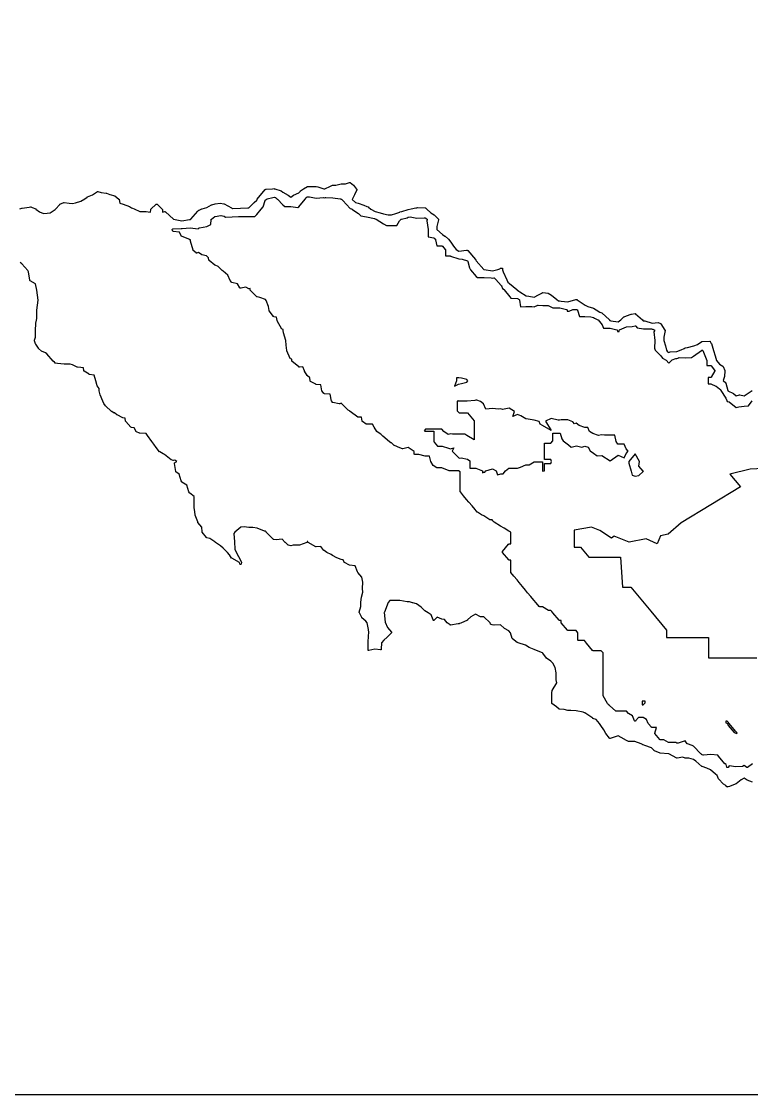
# Model space of a CAD drawing. Header units: millimetres. Extents: x 0 to 500, y 0 to 700.
# Drawn here: x 214 to 294.6, y 0 to 118.5 of the extents above; entities that cross this region are included whole.
import ezdxf

# ---------------------------------------------------------------- set-up
doc = ezdxf.new("R2010")
doc.units = ezdxf.units.MM
for name, color, linetype in [('CORTE', 1, 'Continuous'), ('GRABADO', 5, 'Continuous'), ('HOJA', 8, 'Continuous')]:
    doc.layers.add(name, color=color, linetype=linetype)

msp = doc.modelspace()

# ---------------------------------------------------------------- linework, layer by layer
at = {"layer": 'CORTE'}
for points in [[(213.85, 97.76), (214.07, 97.85), (214.08, 97.85), (214.85, 97.96), (215.01, 97.99), (215.02, 97.99), (215.03, 97.99), (215.03, 97.99), (215.04, 97.99), (215.19, 97.94), (215.2, 97.94), (215.59, 97.76), (215.59, 97.76), (215.6, 97.75), (215.99, 97.45), (216.46, 97.25), (216.86, 97.29), (217.19, 97.35), (217.75, 97.71), (217.78, 97.74), (218.24, 98.26), (218.24, 98.26), (218.25, 98.27), (218.25, 98.28), (218.26, 98.28), (218.69, 98.49), (218.7, 98.49), (218.71, 98.49), (218.71, 98.49), (218.72, 98.49), (218.73, 98.49), (218.74, 98.49), (219.28, 98.42), (219.65, 98.38), (219.99, 98.44), (220.55, 98.61), (221.01, 98.87), (221.28, 99.08), (221.28, 99.09), (221.29, 99.09), (221.47, 99.18), (221.48, 99.19), (221.85, 99.33), (222.39, 99.69), (222.4, 99.69), (222.4, 99.69), (222.41, 99.69), (222.42, 99.7), (222.43, 99.7), (222.44, 99.7), (222.45, 99.69), (222.79, 99.58), (223.37, 99.52), (223.37, 99.52), (223.38, 99.52), (223.38, 99.52), (223.78, 99.35), (224.31, 99.23), (224.31, 99.23), (224.31, 99.23), (224.32, 99.23), (224.33, 99.22), (224.33, 99.22), (224.76, 98.86), (224.77, 98.86), (224.77, 98.85), (224.78, 98.85), (224.78, 98.84), (224.78, 98.83), (224.78, 98.83), (224.79, 98.82), (224.88, 98.4), (225.23, 98.31), (225.23, 98.31), (225.93, 98.05), (225.94, 98.04), (226.17, 97.9), (226.25, 97.86), (226.26, 97.86), (226.45, 97.76), (227.08, 97.5), (227.77, 97.5), (227.78, 97.5), (228, 97.46), (228.01, 97.46), (228.24, 97.4), (228.27, 97.7), (228.27, 97.71), (228.27, 97.71), (228.27, 97.72), (228.28, 97.72), (228.28, 97.73), (228.29, 97.74), (228.29, 97.75), (228.87, 98.28), (228.87, 98.28), (228.88, 98.28), (228.88, 98.29), (228.9, 98.29), (228.9, 98.29), (228.91, 98.29), (228.92, 98.29), (228.93, 98.29), (228.93, 98.29), (228.95, 98.29), (228.96, 98.28), (228.96, 98.28), (228.97, 98.28), (229.54, 97.75), (229.54, 97.74), (229.55, 97.74), (229.55, 97.73), (229.56, 97.72), (229.56, 97.71), (229.56, 97.71), (229.56, 97.7), (229.59, 97.4), (229.82, 97.47), (229.83, 97.47), (229.84, 97.47), (229.84, 97.47), (229.85, 97.47), (229.86, 97.47), (229.87, 97.47), (229.87, 97.47), (229.88, 97.46), (229.89, 97.46), (230.79, 96.63), (230.8, 96.63), (230.8, 96.63), (230.8, 96.63), (230.8, 96.63), (231.7, 96.44), (232.56, 96.59), (232.56, 96.59), (232.62, 96.6), (232.62, 96.6), (232.63, 96.6), (232.65, 96.59), (232.7, 96.63), (233.49, 97.51), (233.49, 97.52), (233.6, 97.62), (233.61, 97.62), (233.61, 97.63), (233.62, 97.63), (233.63, 97.63), (233.93, 97.76), (233.94, 97.76), (234.45, 97.91), (234.99, 98.2), (235, 98.2), (235.01, 98.21), (235.38, 98.33), (235.38, 98.33), (235.39, 98.34), (235.92, 98.4), (235.93, 98.4), (235.94, 98.4), (236.34, 98.34), (236.35, 98.34), (236.36, 98.33), (236.36, 98.33), (237.19, 97.88), (237.19, 97.88), (237.27, 97.82), (237.3, 97.82), (238.18, 97.86), (238.99, 97.9), (239, 97.9), (239.08, 97.9), (239.67, 98.49), (239.67, 98.49), (239.98, 98.75), (240.01, 98.79), (240.02, 98.83), (240.02, 98.83), (240.03, 98.85), (240.9, 99.9), (240.91, 99.9), (240.92, 99.91), (240.92, 99.91), (240.93, 99.91), (240.99, 99.93), (241, 99.93), (241.72, 99.99), (241.88, 100.01), (241.88, 100.01), (241.89, 100.01), (241.9, 100), (241.91, 100), (241.95, 99.99), (242.65, 99.76), (242.65, 99.76), (242.66, 99.75), (242.85, 99.62), (243.44, 99.27), (243.74, 99.08), (244.03, 99.27), (244.04, 99.27), (244.04, 99.27), (244.62, 99.53), (244.8, 99.74), (244.8, 99.75), (244.81, 99.75), (245.13, 99.98), (245.13, 99.98), (245.56, 100.23), (245.57, 100.23), (245.57, 100.23), (245.58, 100.23), (245.59, 100.23), (246.32, 100.23), (246.52, 100.23), (246.52, 100.23), (246.71, 100.2), (246.71, 100.2), (247.38, 99.99), (247.44, 99.97), (247.47, 99.98), (248.1, 100.27), (248.34, 100.38), (248.35, 100.39), (248.36, 100.39), (248.36, 100.39), (248.37, 100.39), (248.69, 100.39), (249.28, 100.54), (249.29, 100.54), (249.29, 100.54), (249.76, 100.52), (250.19, 100.7), (250.2, 100.7), (250.21, 100.7), (250.21, 100.7), (250.22, 100.7), (250.23, 100.7), (250.23, 100.7), (250.24, 100.7), (250.25, 100.69), (250.26, 100.69), (250.26, 100.69), (250.27, 100.69), (250.63, 100.4), (250.63, 100.39), (250.63, 100.39), (250.99, 99.96), (251, 99.95), (251, 99.94), (251.01, 99.93), (251.01, 99.92), (251.01, 99.91), (251.01, 99.9), (251, 99.89), (250.76, 99.32), (250.76, 99.31), (250.49, 98.82), (250.86, 98.48), (251.17, 98.4), (251.17, 98.4), (251.77, 98.17), (252.1, 98.04), (252.28, 97.98), (252.29, 97.98), (252.3, 97.97), (252.3, 97.97), (252.57, 97.75), (253.03, 97.49), (253.59, 97.33), (253.94, 97.24), (254.47, 97.13), (254.85, 97.1), (255.33, 97.25), (255.75, 97.42), (255.76, 97.43), (255.99, 97.48), (256.69, 97.71), (256.69, 97.71), (257, 97.77), (257.51, 97.89), (257.52, 97.89), (257.53, 97.89), (257.63, 97.89), (257.74, 97.91), (257.75, 97.92), (257.76, 97.92), (258.56, 97.88), (258.57, 97.88), (258.58, 97.87), (258.59, 97.87), (258.6, 97.87), (258.61, 97.86), (258.61, 97.86), (258.72, 97.75), (259.19, 97.34), (259.53, 97.11), (259.53, 97.11), (259.54, 97.11), (260.01, 96.63), (260.02, 96.63), (260.02, 96.62), (260.03, 96.62), (260.03, 96.61), (260.03, 96.6), (260.04, 96.59), (260.04, 96.59), (260.04, 96.58), (260.04, 96.57), (260.04, 96.56), (259.85, 95.81), (259.84, 95.5), (260.46, 94.94), (260.74, 94.77), (260.75, 94.77), (260.75, 94.76), (261.12, 94.41), (261.13, 94.41), (261.4, 94.08), (261.4, 94.08), (261.69, 93.64), (261.97, 93.3), (262.28, 93.1), (263.1, 93.22), (263.1, 93.22), (263.11, 93.22), (263.2, 93.21), (263.2, 93.21), (263.21, 93.21), (263.22, 93.21), (263.23, 93.2), (263.23, 93.2), (263.24, 93.2), (263.24, 93.19), (263.25, 93.19), (264.12, 92.18), (264.12, 92.18), (264.12, 92.17), (264.13, 92.16), (264.13, 92.16), (264.13, 92.15), (264.14, 92.11), (264.18, 92.04), (265.04, 91.08), (265.05, 91.08), (265.07, 91.07), (265.07, 91.07), (265.97, 90.95), (266.57, 91.09), (266.79, 91.17), (266.85, 91.23), (266.85, 91.23), (266.86, 91.24), (266.88, 91.24), (266.89, 91.24), (267.02, 91.24), (267.03, 91.24), (267.04, 91.24), (267.05, 91.23), (267.06, 91.23), (267.07, 91.22), (267.08, 91.21), (267.09, 91.2), (267.09, 91.19), (267.09, 91.18), (267.09, 91.17), (267.09, 91.16), (267.08, 91.03), (267.15, 90.83), (267.56, 89.94), (267.56, 89.94), (267.67, 89.69), (267.87, 89.52), (268.65, 88.86), (268.66, 88.85), (268.66, 88.85), (268.71, 88.78), (268.76, 88.78), (268.76, 88.78), (268.77, 88.78), (268.78, 88.77), (268.79, 88.77), (268.79, 88.77), (268.98, 88.63), (269.7, 88.17), (270, 88.15), (270.59, 88.04), (271.06, 88.27), (271.49, 88.52), (271.5, 88.53), (271.51, 88.53), (271.52, 88.53), (271.52, 88.53), (271.53, 88.53), (271.54, 88.53), (272.12, 88.45), (272.12, 88.45), (272.13, 88.45), (272.49, 88.24), (272.5, 88.24), (273.09, 87.75), (273.28, 87.62), (273.38, 87.62), (273.39, 87.62), (273.39, 87.62), (273.54, 87.58), (274.3, 87.52), (275.16, 87.76), (275.19, 87.77), (275.2, 87.77), (275.21, 87.78), (275.22, 87.78), (275.22, 87.78), (275.23, 87.78), (275.23, 87.78), (275.24, 87.78), (275.25, 87.78), (275.26, 87.78), (275.26, 87.78), (275.27, 87.77), (275.28, 87.77), (275.29, 87.77), (275.3, 87.76), (275.3, 87.76), (275.31, 87.75), (275.31, 87.74), (275.31, 87.74), (275.31, 87.74), (276.2, 87.15), (276.49, 87.01), (277.11, 86.82), (277.12, 86.82), (277.12, 86.81), (277.41, 86.64), (277.41, 86.64), (277.83, 86.38), (278.04, 86.29), (278.05, 86.28), (278.05, 86.28), (278.06, 86.28), (278.88, 85.52), (278.89, 85.51), (278.89, 85.51), (278.9, 85.5), (278.9, 85.5), (278.9, 85.49), (278.92, 85.45), (278.95, 85.45), (278.95, 85.45), (278.95, 85.45), (279.04, 85.43), (279.85, 85.3), (280.14, 85.52), (280.48, 85.84), (280.49, 85.85), (280.49, 85.85), (280.76, 85.98), (280.77, 85.98), (281.29, 86.16), (281.29, 86.16), (281.3, 86.16), (281.71, 86.22), (281.72, 86.22), (281.72, 86.22), (281.73, 86.22), (281.74, 86.22), (281.75, 86.22), (281.75, 86.21), (281.76, 86.21), (281.76, 86.21), (281.77, 86.2), (282.52, 85.52), (282.52, 85.51), (282.59, 85.42), (282.65, 85.41), (282.75, 85.41), (282.76, 85.41), (282.77, 85.41), (282.77, 85.41), (283.58, 85.16), (284.24, 85.24), (284.24, 85.24), (284.25, 85.24), (284.26, 85.23), (284.26, 85.23), (284.27, 85.23), (284.27, 85.23), (284.53, 85.11), (284.53, 85.11), (284.54, 85.1), (284.55, 85.1), (284.56, 85.09), (285.01, 84.39), (285.01, 84.39), (285.01, 84.38), (285.02, 84.37), (285.02, 84.36), (285.02, 84.35), (285.02, 84.34), (284.88, 83.6), (284.87, 83.25), (285.08, 82.65), (285.08, 82.65), (285.19, 82.16), (285.3, 81.98), (285.43, 81.92), (285.58, 81.98), (285.58, 81.98), (285.59, 81.99), (285.6, 81.99), (286.33, 82.01), (286.79, 82.2), (287.11, 82.35), (287.24, 82.42), (287.24, 82.42), (287.25, 82.43), (287.26, 82.43), (287.26, 82.43), (287.48, 82.46), (288.18, 82.66), (288.58, 82.81), (289.09, 83.13), (289.1, 83.14), (289.1, 83.14), (289.11, 83.14), (289.12, 83.14), (289.13, 83.14), (289.94, 83.18), (289.94, 83.18), (289.95, 83.18), (289.96, 83.17), (289.96, 83.17), (289.97, 83.17), (289.98, 83.16), (289.98, 83.16), (289.99, 83.16), (290, 83.15), (290, 83.14), (290, 83.14), (290.12, 82.9), (290.13, 82.9), (290.38, 82.15), (290.55, 81.54), (290.71, 81.05), (291.03, 80.63), (291.39, 80.41), (291.4, 80.41), (291.4, 80.4), (291.41, 80.4), (291.41, 80.39), (291.42, 80.38), (291.61, 79.93), (291.61, 79.93), (291.61, 79.92), (291.61, 79.91), (291.61, 79.9), (291.59, 79.26), (291.59, 79.26), (291.59, 79.25), (291.58, 79.25), (291.42, 78.82), (291.71, 78.55), (291.72, 78.55), (291.72, 78.54), (291.73, 78.54), (291.73, 78.53), (291.73, 78.52), (291.73, 78.52), (291.93, 77.71), (291.96, 77.67), (292.57, 77.39), (292.57, 77.39), (292.58, 77.38), (292.58, 77.38), (292.85, 77.12), (293.24, 77.24), (293.25, 77.24), (293.26, 77.24), (293.27, 77.24), (293.28, 77.24), (293.74, 77.15), (294.62, 77.74)], [(294.66, 34.5), (294.09, 34.69), (294.08, 34.69), (294.08, 34.69), (294.08, 34.69), (293.75, 34.91), (293.4, 34.75), (292.88, 34.31), (292.87, 34.31), (292.86, 34.3), (292.74, 34.26), (292.14, 34.02), (292.13, 34.02), (291.93, 33.96), (291.92, 33.95), (291.92, 33.95), (291.91, 33.95), (291.9, 33.95), (291.89, 33.95), (291.89, 33.96), (291.88, 33.96), (291.87, 33.96), (291.87, 33.97), (291.86, 33.97), (291.85, 33.98), (291.73, 34.12), (291.47, 34.26), (291.46, 34.27), (291.46, 34.27), (291.45, 34.28), (290.93, 34.85), (290.92, 34.86), (290.92, 34.87), (290.91, 34.87), (290.77, 35.22), (290.6, 35.38), (290.02, 35.84), (289.64, 36.02), (289.1, 36.2), (289.1, 36.2), (289.09, 36.21), (289.08, 36.21), (288.73, 36.5), (288.73, 36.5), (288.41, 36.81), (288.17, 37), (287.64, 37.14), (287.27, 37.14), (287.27, 37.14), (287.26, 37.14), (287.25, 37.14), (287.25, 37.14), (286.98, 37.25), (286.36, 37.14), (286.36, 37.14), (286.34, 37.14), (286.33, 37.14), (286.33, 37.14), (286.32, 37.14), (286.32, 37.15), (285.44, 37.6), (285.43, 37.6), (285.43, 37.61), (285.42, 37.61), (285.42, 37.62), (285.4, 37.62), (285.4, 37.62), (284.49, 37.7), (284.49, 37.7), (284.48, 37.7), (284.47, 37.7), (283.84, 37.96), (283.83, 37.96), (283.82, 37.97), (283.53, 38.28), (282.77, 38.52), (282.77, 38.52), (282.62, 38.61), (282.56, 38.62), (282.55, 38.62), (282.54, 38.63), (282.4, 38.71), (281.7, 38.98), (281.02, 38.98), (281.01, 38.98), (281, 38.98), (280.99, 38.98), (280.76, 39.1), (280.76, 39.1), (280.17, 39.42), (280.17, 39.42), (279.86, 39.6), (279.64, 39.52), (279.64, 39.51), (278.96, 39.32), (278.95, 39.32), (278.94, 39.32), (278.93, 39.32), (278.92, 39.32), (278.91, 39.32), (278.9, 39.33), (278.9, 39.33), (278.89, 39.34), (278.88, 39.34), (278.88, 39.35), (278.5, 39.85), (278.5, 39.85), (278.28, 40.25), (277.95, 40.74), (277.78, 40.95), (277.43, 41.4), (277.06, 41.53), (277.05, 41.54), (277.05, 41.54), (276.28, 42.05), (276.27, 42.05), (276.27, 42.06), (276.26, 42.07), (276.26, 42.08), (276.22, 42.15), (276.17, 42.15), (276.16, 42.15), (276.15, 42.15), (276.15, 42.15), (276.14, 42.15), (276.14, 42.15), (276, 42.2), (275.22, 42.37), (274.62, 42.41), (274.31, 42.38), (274.31, 42.38), (274.3, 42.38), (274.29, 42.38), (273.9, 42.51), (273.37, 42.54), (273.36, 42.55), (273.35, 42.55), (273.34, 42.55), (273.33, 42.56), (273.04, 42.8), (272.54, 43.16), (272.54, 43.16), (272.53, 43.17), (272.52, 43.18), (272.52, 43.18), (272.52, 43.19), (272.51, 43.2), (272.51, 43.2), (272.51, 43.21), (272.51, 43.22), (272.51, 44.34), (272.51, 44.35), (272.58, 44.59), (272.58, 44.6), (273.07, 45.46), (273.01, 45.79), (273.01, 45.79), (273.01, 46.55), (272.91, 47.16), (272.64, 47.62), (272.41, 47.85), (271.95, 48.17), (271.94, 48.18), (271.94, 48.18), (271.52, 48.73), (271.49, 48.75), (270.83, 49.02), (270.57, 49.13), (270.04, 49.35), (270.03, 49.36), (269.64, 49.6), (269.5, 49.64), (268.92, 49.82), (268.91, 49.82), (268.72, 49.91), (268.71, 49.91), (268.71, 49.92), (268.17, 50.31), (268.17, 50.32), (268.17, 50.32), (268.16, 50.33), (268.15, 50.34), (268.15, 50.35), (267.97, 50.97), (267.78, 51.18), (267.29, 51.46), (267.29, 51.46), (267.28, 51.47), (266.87, 51.87), (266.15, 51.83), (266.14, 51.83), (266.13, 51.83), (265.96, 51.86), (265.83, 51.89), (265.82, 51.89), (265.81, 51.89), (265.81, 51.89), (265.8, 51.9), (265.79, 51.9), (265.79, 51.91), (265.78, 51.92), (265.77, 51.93), (265.77, 51.94), (265.74, 52.08), (265.02, 52.72), (264.67, 52.72), (264.66, 52.72), (264.65, 52.72), (264.64, 52.72), (264.12, 53.03), (263.6, 52.73), (263.24, 52.39), (263.23, 52.38), (263.22, 52.38), (262.47, 52.05), (262.47, 52.04), (262.34, 52), (262.31, 51.98), (262.31, 51.98), (262.3, 51.97), (262.3, 51.97), (262.29, 51.97), (262.28, 51.96), (262.28, 51.96), (262.27, 51.96), (262.26, 51.96), (262.26, 51.96), (262.25, 51.96), (262.24, 51.97), (262.21, 51.98), (261.35, 51.83), (261.34, 51.83), (261.33, 51.83), (261.32, 51.83), (261.32, 51.83), (261.31, 51.83), (261.3, 51.84), (261.3, 51.84), (260.98, 52.06), (260.98, 52.06), (260.98, 52.06), (260.97, 52.07), (260.7, 52.44), (260.4, 52.46), (260.4, 52.47), (260.39, 52.47), (260.38, 52.47), (259.88, 52.69), (259.54, 52.36), (259.53, 52.35), (259.53, 52.35), (259.52, 52.34), (259.52, 52.34), (259.51, 52.34), (259.5, 52.34), (259.49, 52.34), (259.48, 52.34), (259.48, 52.34), (259.47, 52.34), (259.46, 52.34), (259.46, 52.34), (259.45, 52.35), (259.44, 52.35), (259.44, 52.35), (259.43, 52.36), (259.43, 52.36), (259.42, 52.37), (259.42, 52.38), (259.42, 52.38), (259.42, 52.39), (259.23, 52.94), (258.88, 53.16), (258.52, 53.39), (258.51, 53.39), (258.51, 53.4), (258.51, 53.4), (258.11, 53.81), (257.6, 54.17), (257.18, 54.27), (257.18, 54.27), (257.17, 54.27), (256.82, 54.41), (256.71, 54.41), (256.59, 54.4), (256.59, 54.4), (256.58, 54.41), (255.77, 54.53), (255.07, 54.53), (254.85, 54.53), (254.85, 54.53), (254.66, 54.54), (254.48, 54.3), (254.05, 53.26), (254.05, 53.26), (254.05, 53.25), (254.02, 53.21), (254.13, 52.14), (254.4, 51.54), (254.83, 51.05), (254.83, 51.05), (254.83, 51.04), (254.84, 51.04), (254.84, 51.03), (254.84, 51.02), (254.84, 51.01), (254.84, 51), (254.84, 50.98), (254.84, 50.97), (254.83, 50.97), (254.83, 50.96), (254.37, 50.48), (254.37, 50.48), (253.98, 50.16), (253.72, 49.86), (253.69, 49.15), (253.69, 49.14), (253.69, 49.13), (253.69, 49.12), (253.68, 49.11), (253.68, 49.11), (253.67, 49.1), (253.66, 49.09), (253.66, 49.09), (253.65, 49.08), (253.64, 49.08), (253.64, 49.08), (253.63, 49.08), (253.62, 49.08), (253.62, 49.08), (253.61, 49.08), (253, 49.16), (252.34, 49.01), (252.34, 49.01), (252.33, 49.01), (252.32, 49.01), (252.31, 49.01), (252.3, 49.01), (252.29, 49.01), (252.28, 49.02), (252.28, 49.02), (252.27, 49.02), (252.27, 49.03), (252.26, 49.04), (252.26, 49.04), (252.26, 49.05), (252.25, 49.06), (252.25, 49.07), (252.25, 49.08), (252.25, 49.08), (252.28, 49.9), (252.31, 50.64), (252.32, 51), (252.3, 51.35), (252.17, 52.08), (252.02, 52.27), (251.58, 52.64), (251.58, 52.64), (251.57, 52.65), (251.57, 52.65), (251.56, 52.66), (251.29, 53.19), (251.28, 53.2), (251.28, 53.21), (251.28, 53.22), (251.28, 53.23), (251.28, 53.24), (251.28, 53.25), (251.46, 53.89), (251.46, 54.34), (251.46, 54.35), (251.52, 54.89), (251.53, 54.9), (251.67, 55.46), (251.65, 55.86), (251.65, 55.87), (251.67, 56.56), (251.58, 57.13), (251.13, 57.62), (251.12, 57.63), (251.12, 57.63), (251.08, 57.69), (251.08, 57.7), (251.08, 57.7), (250.82, 58.38), (250.21, 58.44), (250.2, 58.44), (250.19, 58.44), (250.19, 58.44), (249.64, 58.72), (249.64, 58.73), (249.63, 58.73), (249.62, 58.74), (249.62, 58.74), (249.62, 58.75), (249.61, 58.75), (249.61, 58.76), (249.51, 59.04), (249.29, 59.05), (249.29, 59.05), (249.28, 59.05), (249.27, 59.05), (249.27, 59.05), (248.82, 59.25), (248.82, 59.25), (248.33, 59.52), (248.33, 59.52), (248.17, 59.63), (247.72, 59.83), (247.71, 59.83), (247.71, 59.83), (247.4, 60.06), (247.39, 60.07), (247.39, 60.07), (247.04, 60.49), (246.52, 60.47), (246.5, 60.47), (246.49, 60.48), (246.48, 60.48), (245.64, 60.94), (245.64, 60.95), (245.63, 60.95), (245.63, 60.96), (245.62, 60.96), (245.62, 60.97), (245.61, 60.97), (245.61, 60.99), (245.61, 61), (245.61, 61), (245.61, 61.01), (245.61, 61.04), (245.59, 61.04), (245.59, 61.04), (245.55, 61.04), (245.53, 60.99), (245.53, 60.98), (245.53, 60.97), (245.52, 60.96), (245.52, 60.96), (245.51, 60.95), (245.5, 60.94), (245.49, 60.94), (245.49, 60.94), (244.69, 60.65), (244.69, 60.65), (244.67, 60.65), (244.67, 60.65), (243.99, 60.65), (243.75, 60.59), (243.75, 60.59), (243.74, 60.59), (243.73, 60.59), (243.73, 60.59), (243.47, 60.63), (243.46, 60.64), (243.45, 60.64), (243.44, 60.64), (243.44, 60.65), (243.43, 60.65), (243.13, 60.95), (243.12, 60.95), (242.78, 61.3), (242.13, 61.22), (242.13, 61.22), (242.12, 61.22), (242.11, 61.22), (241.87, 61.26), (241.87, 61.26), (241.86, 61.26), (241.85, 61.27), (241.84, 61.27), (241.84, 61.27), (241.83, 61.28), (241.02, 62.07), (241.02, 62.07), (241.01, 62.08), (241.01, 62.09), (241.01, 62.1), (241, 62.1), (241, 62.11), (240.99, 62.17), (240.95, 62.18), (240.83, 62.19), (240.83, 62.19), (240.82, 62.19), (240.81, 62.19), (240.01, 62.53), (239.55, 62.58), (239.11, 62.58), (239.1, 62.58), (238.58, 62.67), (238.21, 62.64), (237.55, 62.07), (237.46, 61.94), (237.52, 61.01), (237.57, 60.2), (237.66, 59.93), (238.24, 58.85), (238.26, 58.83), (238.26, 58.82), (238.26, 58.82), (238.27, 58.81), (238.27, 58.8), (238.27, 58.77), (238.28, 58.77), (238.28, 58.76), (238.28, 58.75), (238.25, 58.58), (238.25, 58.58), (238.25, 58.57), (238.25, 58.56), (238.24, 58.55), (238.23, 58.54), (238.23, 58.54), (238.22, 58.53), (238.21, 58.53), (238.21, 58.53), (238.2, 58.52), (238.19, 58.52), (238.18, 58.52), (238.18, 58.52), (238.17, 58.52), (238.16, 58.52), (238.16, 58.52), (238.15, 58.53), (238.14, 58.53), (238.14, 58.53), (238.13, 58.54), (238.12, 58.55), (238.11, 58.56), (238.11, 58.57), (238.11, 58.58), (238.11, 58.58), (238.08, 58.72), (238.08, 58.73), (237.21, 59.2), (237.21, 59.21), (237.2, 59.21), (237.2, 59.22), (237.19, 59.22), (237.19, 59.23), (236.97, 59.59), (236.75, 59.85), (236.27, 60.32), (235.98, 60.59), (235.41, 60.95), (235.41, 60.95), (235.4, 60.96), (235.4, 60.96), (235.35, 61.02), (234.81, 61.37), (234.45, 61.47), (234.44, 61.47), (234.43, 61.47), (234.42, 61.48), (234.42, 61.49), (234.42, 61.49), (233.96, 62.07), (233.96, 62.08), (233.95, 62.09), (233.95, 62.1), (233.95, 62.11), (233.92, 62.62), (233.49, 63.14), (233.49, 63.14), (233.48, 63.15), (233.48, 63.16), (233.46, 63.21), (233.18, 63.96), (233.18, 63.97), (233.17, 63.98), (233.15, 64.34), (233.08, 64.81), (233.08, 64.81), (233.06, 65.45), (233.06, 65.46), (233.06, 66.03), (232.58, 66.4), (232.57, 66.4), (232.56, 66.41), (232.56, 66.42), (232.49, 66.53), (232.49, 66.54), (232.49, 66.54), (232.25, 67.26), (231.71, 67.62), (231.71, 67.62), (231.7, 67.62), (231.7, 67.63), (231.7, 67.63), (231.69, 67.64), (231.63, 67.75), (231.63, 67.75), (231.62, 67.76), (231.41, 68.48), (231.06, 68.73), (231.06, 68.73), (231.05, 68.74), (231.05, 68.74), (231.04, 68.75), (231.04, 68.76), (231.04, 68.77), (231.03, 68.77), (230.89, 69.66), (230.89, 69.67), (230.89, 69.67), (230.89, 69.68), (230.89, 69.69), (230.89, 69.69), (230.89, 69.7), (230.9, 69.71), (230.9, 69.72), (230.91, 69.72), (230.91, 69.73), (231.14, 69.9), (230.92, 70.03), (230.78, 70.01), (230.77, 70.01), (230.76, 70.01), (230.75, 70.01), (230.56, 70.06), (230.55, 70.06), (230.54, 70.07), (230.53, 70.07), (229.8, 70.64), (229.63, 70.73), (229.63, 70.73), (229.27, 70.95), (229.26, 70.95), (229.26, 70.96), (229.25, 70.96), (228.86, 71.44), (228.86, 71.44), (228.62, 71.8), (228.4, 72.08), (227.93, 72.75), (227.93, 72.75), (227.79, 72.97), (227.06, 73.01), (227.06, 73.01), (227.04, 73.01), (227.03, 73.01), (227.03, 73.01), (226.69, 73.17), (226.68, 73.17), (226.68, 73.18), (226.67, 73.18), (226.67, 73.18), (226.66, 73.19), (226.65, 73.2), (226.44, 73.59), (226.12, 73.65), (226.11, 73.65), (226.1, 73.65), (226.1, 73.66), (226.09, 73.66), (226.09, 73.66), (226.08, 73.67), (225.51, 74.3), (225.51, 74.3), (225.51, 74.31), (225.5, 74.32), (225.5, 74.32), (225.5, 74.33), (225.5, 74.34), (225.47, 74.68), (225.2, 74.71), (225.19, 74.71), (225.18, 74.71), (225.18, 74.71), (224.56, 75.02), (224.55, 75.02), (224.55, 75.03), (224.26, 75.26), (224.18, 75.27), (224.18, 75.27), (224.17, 75.27), (224.16, 75.27), (224.15, 75.27), (224.14, 75.28), (223.97, 75.4), (223.96, 75.4), (223.3, 76.04), (223.3, 76.04), (223.1, 76.28), (223.09, 76.29), (223.09, 76.29), (223.09, 76.3), (223, 76.54), (222.71, 77.23), (222.71, 77.24), (222.71, 77.24), (222.6, 77.67), (222.6, 77.67), (222.58, 77.93), (222.37, 78.23), (222.37, 78.24), (222.36, 78.24), (222.36, 78.25), (222.36, 78.25), (222.23, 78.78), (222.04, 79.43), (221.5, 79.5), (221.49, 79.5), (221.48, 79.5), (221.48, 79.5), (221.47, 79.5), (221.47, 79.51), (220.93, 79.84), (220.93, 79.85), (220.92, 79.85), (220.91, 79.86), (220.91, 79.87), (220.9, 79.87), (220.9, 79.88), (220.9, 79.89), (220.85, 80.24), (220.57, 80.26), (220.18, 80.3), (220.17, 80.3), (220.16, 80.31), (220.16, 80.31), (219.63, 80.56), (219.38, 80.62), (218.72, 80.62), (217.99, 80.7), (217.78, 80.73), (217.78, 80.74), (217.77, 80.74), (217.76, 80.74), (217.76, 80.75), (217.75, 80.75), (217.75, 80.75), (217.65, 80.85), (217.52, 80.96), (217.52, 80.97), (216.82, 81.76), (216.68, 81.88), (216.22, 82.06), (216.22, 82.06), (216.21, 82.07), (216.21, 82.07), (215.89, 82.37), (215.89, 82.38), (215.88, 82.38), (215.59, 82.85), (215.58, 82.86), (215.47, 83.22), (215.47, 83.23), (215.47, 83.24), (215.47, 83.24), (215.47, 83.25), (215.47, 83.26), (215.56, 83.62), (215.56, 84.35), (215.59, 85.13), (215.59, 85.14), (215.59, 85.14), (215.67, 85.48), (215.7, 85.68), (215.7, 86.58), (215.7, 86.59), (215.86, 87.68), (215.86, 87.69), (215.86, 87.69), (215.71, 88.79), (215.56, 89.48), (214.98, 89.83), (214.98, 89.83), (214.97, 89.84), (214.96, 89.84), (214.96, 89.85), (214.95, 89.86), (214.94, 89.88), (214.94, 89.89), (214.94, 89.89), (214.79, 90.81), (214.72, 90.98), (214.04, 91.72), (213.87, 91.87)], [(298.04, 69.23), (294.39, 69.02), (292.16, 68.47), (293.36, 67.07), (293.36, 67.07), (286.78, 63.12), (285.37, 61.85), (284.52, 61.68), (284.14, 60.78), (282.92, 61.36), (281.06, 60.99), (279.41, 61.65), (279.11, 61.43), (277.84, 62.28), (276.92, 62.65), (274.99, 62.32), (274.99, 60.44), (275.68, 60.44), (276.62, 59.33), (280.11, 59.33), (280.32, 56), (280.33, 56), (281.24, 56), (283.46, 53.36), (285.18, 51.27), (285.18, 50.44), (289.81, 50.44), (289.81, 48.22), (295.14, 48.22)]]:
    msp.add_lwpolyline(points, dxfattribs=at)
at = {"layer": 'GRABADO'}
msp.add_lwpolyline([(294.65, 36.49), (294.12, 36.11), (294.12, 36.11), (294.11, 36.1), (294.1, 36.1), (294.09, 36.1), (294.09, 36.1), (294.08, 36.1), (294.08, 36.1), (294.07, 36.1), (294.06, 36.1), (294.05, 36.1), (294.05, 36.1), (294.04, 36.11), (294.04, 36.11), (293.75, 36.31), (293.58, 36.23), (293.58, 36.23), (293.57, 36.23), (293.56, 36.23), (293.56, 36.22), (292.84, 36.16), (292.83, 36.16), (292.82, 36.16), (292.09, 36.29), (291.97, 36.12), (291.96, 36.12), (291.96, 36.11), (291.96, 36.11), (291.95, 36.1), (291.94, 36.1), (291.93, 36.1), (291.93, 36.09), (291.92, 36.09), (291.92, 36.09), (291.91, 36.09), (291.9, 36.09), (291.89, 36.09), (291.89, 36.09), (291.88, 36.1), (291.87, 36.1), (291.86, 36.11), (291.85, 36.12), (291.84, 36.13), (291.84, 36.15), (291.77, 36.42), (291.64, 36.49), (291.63, 36.49), (291.62, 36.5), (291.62, 36.5), (290.92, 37.34), (290.83, 37.45), (290.06, 37.53), (289.25, 37.45), (289.24, 37.45), (289.23, 37.45), (289.22, 37.45), (289.22, 37.46), (289.1, 37.5), (289.09, 37.51), (289.09, 37.51), (289.08, 37.52), (289.04, 37.56), (288.98, 37.61), (288.97, 37.61), (288.97, 37.61), (288.16, 38.47), (288.02, 38.52), (287.48, 38.71), (287.47, 38.71), (287.47, 38.71), (287.46, 38.72), (287.45, 38.73), (287.45, 38.73), (287.45, 38.73), (287.24, 39.04), (286.45, 38.8), (286.44, 38.8), (286.44, 38.8), (286.43, 38.8), (286.35, 38.8), (286.34, 38.8), (286.34, 38.8), (286.33, 38.8), (286.32, 38.8), (286.21, 38.85), (285.42, 38.85), (285.42, 38.85), (285.41, 38.85), (285.4, 38.85), (285.39, 38.85), (285.39, 38.86), (284.87, 39.17), (284.49, 39.17), (284.49, 39.17), (284.48, 39.17), (284.47, 39.17), (284.46, 39.18), (284.46, 39.18), (284.45, 39.19), (284.44, 39.19), (283.9, 39.84), (283.9, 39.84), (283.89, 39.85), (283.89, 39.86), (283.89, 39.87), (283.89, 39.88), (283.89, 39.89), (283.89, 39.9), (283.89, 39.91), (284.06, 40.51), (283.57, 40.51), (283.56, 40.51), (283.56, 40.51), (283.55, 40.52), (283.54, 40.52), (283.54, 40.52), (283.53, 40.53), (283.52, 40.53), (283.51, 40.54), (283.17, 40.95), (283.17, 40.96), (283.16, 40.96), (283.16, 40.97), (282.97, 41.42), (282.62, 41.62), (282.1, 41.62), (281.77, 41.24), (281.77, 41.23), (281.75, 41.22), (281.74, 41.22), (281.73, 41.22), (281.72, 41.22), (281.71, 41.22), (281.7, 41.22), (281.7, 41.22), (281.69, 41.22), (281.68, 41.22), (281.68, 41.23), (281.66, 41.24), (281.66, 41.24), (281.66, 41.25), (281.65, 41.26), (281.43, 41.79), (281, 42.05), (280.99, 42.05), (280.98, 42.06), (280.98, 42.06), (280.76, 42.33), (279.62, 42.33), (279.61, 42.33), (279.6, 42.33), (279.59, 42.34), (279.58, 42.34), (279.58, 42.34), (279.57, 42.34), (278.89, 42.96), (278.79, 43.02), (278.78, 43.03), (278.77, 43.03), (278.77, 43.04), (278.65, 43.17), (278.65, 43.18), (278.65, 43.18), (278.19, 44.01), (278.19, 44.01), (278.19, 44.02), (278.18, 44.03), (278.18, 44.33), (278.18, 44.63), (278.18, 45.45), (278.18, 46.26), (278.18, 48.75), (278.08, 48.88), (277.98, 49), (277.08, 49), (277.08, 49), (277.07, 49), (277.07, 49), (277.06, 49), (277.05, 49.01), (277.05, 49.01), (277.04, 49.02), (277.03, 49.02), (276.69, 49.43), (276.35, 49.84), (276.12, 50.11), (275.48, 50.11), (275.47, 50.11), (275.47, 50.11), (275.46, 50.11), (275.45, 50.12), (275.44, 50.12), (275.43, 50.13), (275.42, 50.13), (275.42, 50.14), (275.41, 50.15), (275.41, 50.16), (275.41, 50.16), (275.4, 50.17), (275.4, 50.18), (275.4, 50.98), (275.2, 51.22), (274.3, 51.22), (274.3, 51.22), (274.29, 51.22), (274.27, 51.23), (274.27, 51.23), (274.26, 51.24), (274.25, 51.24), (274.25, 51.25), (273.57, 52.07), (273.56, 52.07), (273.56, 52.09), (273.55, 52.09), (273.55, 52.1), (273.55, 52.11), (273.55, 52.33), (273.38, 52.33), (273.37, 52.33), (273.37, 52.33), (273.36, 52.34), (273.35, 52.34), (273.35, 52.34), (273.34, 52.35), (273.33, 52.35), (273.33, 52.35), (272.64, 53.18), (272.52, 53.33), (272.42, 53.44), (272.21, 53.44), (272.2, 53.45), (272.19, 53.45), (272.19, 53.45), (272.18, 53.45), (272.17, 53.45), (271.51, 53.85), (271.18, 53.85), (271.17, 53.85), (271.16, 53.86), (271.15, 53.86), (271.14, 53.86), (271.14, 53.87), (271.13, 53.88), (270.79, 54.29), (270.54, 54.58), (270.2, 54.99), (269.86, 55.4), (269.62, 55.69), (269.29, 56.09), (269.29, 56.09), (268.94, 56.51), (268.69, 56.81), (268.35, 57.21), (268.01, 57.63), (268, 57.63), (268, 57.64), (268, 57.65), (267.99, 57.65), (267.99, 57.66), (267.99, 57.67), (267.99, 57.67), (267.99, 58.49), (267.99, 58.79), (267.99, 59), (267.82, 59), (267.82, 59), (267.81, 59), (267.8, 59.01), (267.79, 59.01), (267.79, 59.01), (267.78, 59.02), (267.78, 59.02), (267.77, 59.02), (267.77, 59.03), (267.08, 59.85), (267.08, 59.86), (267.07, 59.87), (267.07, 59.88), (267.07, 59.88), (267.07, 59.89), (267.07, 59.9), (267.07, 59.91), (267.07, 59.92), (267.07, 59.93), (267.07, 59.93), (267.08, 59.94), (267.08, 59.94), (267.76, 60.76), (267.77, 60.77), (267.78, 60.77), (267.78, 60.78), (267.79, 60.78), (267.8, 60.79), (267.81, 60.79), (267.82, 60.79), (267.82, 60.79), (267.99, 60.79), (267.99, 62.08), (267.78, 62.2), (267.25, 62.52), (266.86, 62.76), (266.17, 63.17), (266.17, 63.17), (266.16, 63.18), (266.16, 63.18), (266.03, 63.33), (265.94, 63.45), (265.72, 63.45), (265.71, 63.45), (265.7, 63.45), (265.7, 63.46), (265.69, 63.46), (265.01, 63.87), (264.78, 64.01), (264.32, 64.28), (264.32, 64.28), (264.31, 64.29), (264.3, 64.29), (264.06, 64.59), (263.72, 64.99), (263.72, 64.99), (263.38, 65.41), (263.13, 65.7), (262.79, 66.11), (262.45, 66.52), (262.45, 66.53), (262.44, 66.53), (262.44, 66.54), (262.44, 66.55), (262.43, 66.55), (262.43, 66.56), (262.43, 67.39), (262.43, 67.97), (262.43, 68.75), (262.24, 68.86), (261.21, 68.86), (261.2, 68.86), (261.19, 68.87), (261.19, 68.87), (260.4, 69.18), (259.87, 69.18), (259.86, 69.18), (259.85, 69.19), (259.84, 69.19), (259.84, 69.19), (259.44, 69.43), (259.44, 69.43), (259.43, 69.44), (259.43, 69.44), (259.42, 69.45), (259.42, 69.45), (259.19, 69.87), (259.19, 69.87), (259.19, 69.88), (259.03, 70.46), (258.55, 70.46), (258.54, 70.46), (257.85, 70.66), (257.4, 70.66), (257.4, 70.66), (257.39, 70.67), (257.38, 70.67), (257.37, 70.67), (257.37, 70.67), (257.36, 70.68), (257.36, 70.68), (257.35, 70.69), (257.35, 70.69), (257.34, 70.7), (257.34, 70.7), (257.34, 70.71), (257.33, 70.72), (257.33, 70.73), (257.33, 70.73), (257.33, 70.97), (256.69, 71.44), (256.09, 71.29), (256.08, 71.29), (256.08, 71.29), (256.07, 71.29), (256.06, 71.29), (256.05, 71.29), (256.04, 71.29), (255.75, 71.41), (255.17, 71.65), (255.16, 71.65), (255.15, 71.65), (255.15, 71.65), (254.82, 71.94), (254.75, 71.95), (254.75, 71.95), (254.74, 71.95), (254.73, 71.96), (254.73, 71.96), (254.72, 71.96), (254.72, 71.97), (254.71, 71.97), (254.63, 72.07), (253.88, 72.67), (253.87, 72.68), (253.65, 72.9), (253.25, 73.17), (253.24, 73.18), (253.23, 73.19), (253.23, 73.2), (252.94, 73.66), (252.73, 74), (252.07, 74), (252.06, 74), (252.05, 74), (252.05, 74), (252.04, 74.01), (252.03, 74.01), (251.63, 74.29), (251.62, 74.29), (251.62, 74.29), (251.61, 74.3), (251.61, 74.31), (251.61, 74.31), (251.6, 74.33), (251.51, 74.78), (251.15, 74.78), (251.14, 74.78), (251.13, 74.78), (251.13, 74.78), (251.12, 74.78), (251.11, 74.79), (251.11, 74.79), (250.26, 75.4), (250.25, 75.4), (250.25, 75.41), (250.24, 75.42), (250.23, 75.43), (250.23, 75.44), (250.22, 75.48), (250.19, 75.49), (250.07, 75.54), (250.06, 75.54), (250.06, 75.54), (250.05, 75.55), (249.28, 76.32), (249.12, 76.26), (249.12, 76.26), (249.11, 76.26), (249.1, 76.26), (249.1, 76.26), (249.09, 76.26), (249.08, 76.26), (248.36, 76.38), (248.35, 76.38), (248.34, 76.38), (248.33, 76.39), (248.33, 76.39), (248.32, 76.39), (248.32, 76.4), (248.31, 76.41), (248.31, 76.41), (248.3, 76.42), (248.24, 76.54), (248.24, 76.54), (248.23, 76.55), (248.06, 77.32), (247.44, 77.37), (247.43, 77.37), (247.42, 77.38), (247.41, 77.38), (247.4, 77.39), (247.4, 77.39), (247.39, 77.39), (247.39, 77.4), (247.18, 77.63), (247.17, 77.64), (247.17, 77.65), (247.16, 77.66), (247.16, 77.66), (247.16, 77.67), (247.06, 78.35), (246.51, 78.4), (246.5, 78.4), (246.49, 78.4), (246.49, 78.41), (246.48, 78.41), (245.9, 78.73), (245.89, 78.74), (245.88, 78.74), (245.88, 78.75), (245.87, 78.76), (245.87, 78.78), (245.87, 78.78), (245.82, 79.12), (245.54, 79.37), (245.54, 79.37), (245.53, 79.38), (245.53, 79.39), (245.25, 79.87), (245.25, 79.88), (245.06, 80.35), (244.67, 80.31), (244.66, 80.31), (244.66, 80.31), (244.65, 80.31), (244.64, 80.31), (244.64, 80.31), (244.63, 80.31), (244.62, 80.32), (244.62, 80.32), (243.85, 80.96), (243.85, 80.97), (243.85, 80.97), (243.84, 80.98), (243.84, 80.98), (243.83, 80.99), (243.83, 81), (243.83, 81.01), (243.83, 81.01), (243.83, 81.01), (243.83, 81.17), (243.7, 81.23), (243.7, 81.24), (243.69, 81.24), (243.68, 81.25), (243.68, 81.25), (243.67, 81.26), (243.28, 82.1), (243.28, 82.11), (243.28, 82.11), (243.28, 82.12), (243.22, 82.71), (243.18, 83.23), (242.93, 84.1), (242.88, 84.34), (242.88, 84.34), (242.87, 84.45), (242.79, 84.48), (242.78, 84.48), (242.77, 84.49), (242.77, 84.49), (242.76, 84.5), (242.75, 84.5), (242.75, 84.51), (242.75, 84.51), (242.21, 85.43), (242.21, 85.43), (242.21, 85.44), (242.21, 85.44), (242.15, 85.8), (241.86, 85.87), (241.86, 85.87), (241.85, 85.87), (241.84, 85.88), (241.83, 85.88), (241.83, 85.89), (241.83, 85.89), (241.34, 86.53), (241.34, 86.54), (241.33, 86.54), (241.33, 86.55), (241.33, 86.56), (241.33, 86.56), (241.26, 87.01), (241.02, 87.65), (240.92, 87.76), (240.32, 87.98), (240.02, 88.05), (240.01, 88.05), (240, 88.05), (240, 88.05), (239.99, 88.06), (239.98, 88.06), (239.29, 88.75), (239.28, 88.75), (239.28, 88.76), (239.27, 88.76), (239.27, 88.77), (239.27, 88.78), (239.27, 88.78), (239.26, 88.79), (239.25, 88.97), (239.11, 88.95), (239.11, 88.95), (239.1, 88.95), (239.09, 88.95), (239.08, 88.96), (238.75, 89.14), (238.2, 89.01), (238.19, 89.01), (238.18, 89), (238.17, 89), (238.17, 89.01), (238.16, 89.01), (238.15, 89.01), (238.14, 89.02), (238.13, 89.02), (238.13, 89.02), (238.13, 89.03), (238.12, 89.04), (238.12, 89.04), (237.84, 89.5), (237.23, 89.65), (237.23, 89.65), (237.22, 89.65), (237.21, 89.66), (237.2, 89.66), (237.2, 89.67), (237.05, 89.87), (237.04, 89.87), (237.04, 89.88), (236.77, 90.47), (236.28, 90.88), (236.17, 90.96), (236.16, 90.97), (236.16, 90.97), (235.73, 91.41), (235.37, 91.54), (235.36, 91.54), (235.36, 91.55), (235.35, 91.55), (234.72, 92.08), (234.71, 92.09), (234.71, 92.1), (234.7, 92.1), (234.7, 92.11), (234.64, 92.37), (234.44, 92.57), (233.93, 92.69), (233.93, 92.69), (233.92, 92.7), (233.91, 92.7), (233.91, 92.7), (233.54, 92.97), (233.34, 92.9), (233.34, 92.9), (233.33, 92.9), (233.32, 92.89), (233.32, 92.89), (233.31, 92.9), (233.3, 92.9), (233.29, 92.9), (233.28, 92.91), (233.27, 92.91), (233.27, 92.91), (232.96, 93.19), (232.96, 93.2), (232.95, 93.2), (232.95, 93.21), (232.94, 93.21), (232.94, 93.22), (232.94, 93.22), (232.67, 94.19), (232.67, 94.2), (232.67, 94.21), (232.67, 94.36), (232.67, 94.36), (232.67, 94.37), (232.67, 94.37), (232.67, 94.37), (232.66, 94.37), (232.65, 94.36), (232.65, 94.36), (232.64, 94.36), (232.64, 94.36), (232.63, 94.36), (232.62, 94.36), (232.6, 94.36), (232.59, 94.36), (232.59, 94.36), (232.47, 94.44), (231.67, 94.76), (231.66, 94.76), (231.65, 94.76), (231.65, 94.77), (231.64, 94.77), (231.64, 94.78), (231.63, 94.78), (231.63, 94.79), (231.46, 95.19), (230.76, 95.29), (230.75, 95.29), (230.74, 95.3), (230.74, 95.3), (230.73, 95.3), (230.73, 95.3), (230.72, 95.31), (230.71, 95.32), (230.71, 95.32), (230.7, 95.33), (230.65, 95.44), (230.65, 95.44), (230.64, 95.45), (230.64, 95.46), (230.64, 95.47), (230.64, 95.48), (230.64, 95.49), (230.65, 95.5), (230.65, 95.51), (230.66, 95.51), (230.66, 95.52), (230.67, 95.52), (230.67, 95.53), (230.68, 95.53), (230.73, 95.57), (230.74, 95.57), (230.74, 95.57), (230.75, 95.57), (230.76, 95.57), (230.76, 95.57), (231.64, 95.61), (231.64, 95.61), (231.65, 95.61), (231.65, 95.61), (231.7, 95.6), (231.74, 95.61), (231.74, 95.61), (232.62, 95.68), (232.62, 95.68), (232.63, 95.68), (233.5, 95.58), (233.5, 95.58), (233.62, 95.67), (233.62, 95.67), (233.63, 95.67), (233.63, 95.68), (233.64, 95.68), (233.65, 95.68), (234.45, 95.82), (234.89, 96.04), (234.94, 96.59), (234.94, 96.6), (234.95, 96.61), (234.95, 96.61), (234.95, 96.62), (234.96, 96.63), (234.97, 96.64), (234.97, 96.64), (235.36, 96.92), (235.36, 96.92), (235.37, 96.93), (235.38, 96.93), (236, 97.03), (236.01, 97.03), (236.02, 97.03), (236.03, 97.03), (236.34, 96.97), (236.35, 96.97), (236.35, 96.97), (236.36, 96.97), (236.36, 96.96), (236.52, 96.87), (237.25, 96.9), (237.95, 96.92), (238.18, 96.93), (238.42, 96.94), (239.76, 96.94), (239.98, 97.14), (240.45, 97.74), (240.67, 98), (240.89, 98.69), (240.89, 98.7), (240.89, 98.7), (240.9, 98.71), (240.9, 98.71), (240.91, 98.72), (240.91, 98.72), (241.11, 98.87), (241.12, 98.87), (241.12, 98.87), (241.13, 98.87), (241.13, 98.88), (241.73, 99.04), (241.73, 99.04), (241.74, 99.04), (241.88, 99.05), (241.89, 99.05), (241.89, 99.05), (241.9, 99.05), (241.9, 99.05), (242.02, 99.01), (242.03, 99.01), (242.04, 99.01), (242.04, 99.01), (242.24, 98.86), (242.25, 98.86), (242.25, 98.86), (242.86, 98.21), (243.06, 98.03), (243.74, 98.03), (243.74, 98.03), (244.51, 97.94), (244.62, 97.98), (245.3, 98.85), (245.42, 98.99), (245.42, 99), (245.43, 99), (245.55, 99.09), (245.55, 99.09), (245.56, 99.09), (245.57, 99.09), (245.58, 99.1), (245.58, 99.1), (245.59, 99.1), (245.78, 99.1), (245.78, 99.1), (245.78, 99.1), (246.52, 98.97), (247.33, 99.02), (247.33, 99.02), (247.34, 99.02), (247.34, 99.02), (247.44, 98.99), (247.55, 99.03), (247.55, 99.04), (247.56, 99.04), (247.57, 99.04), (247.58, 99.04), (248.38, 98.99), (248.38, 98.99), (249.19, 98.88), (249.19, 98.88), (249.2, 98.88), (249.28, 98.85), (249.3, 98.85), (249.3, 98.85), (249.31, 98.84), (249.32, 98.84), (249.34, 98.83), (249.34, 98.83), (249.47, 98.71), (249.47, 98.71), (250.28, 97.83), (250.3, 97.81), (250.45, 97.76), (250.46, 97.76), (250.47, 97.75), (251.19, 97.26), (251.2, 97.25), (251.47, 96.99), (252.09, 96.89), (252.09, 96.89), (252.98, 96.7), (252.99, 96.7), (253, 96.69), (253.03, 96.67), (253.04, 96.67), (253.11, 96.65), (253.12, 96.65), (253.13, 96.64), (253.96, 96.11), (254.29, 95.95), (254.86, 95.95), (255.43, 95.92), (255.71, 96.44), (255.72, 96.45), (255.72, 96.45), (255.72, 96.46), (255.89, 96.63), (255.9, 96.64), (255.9, 96.64), (255.91, 96.65), (255.92, 96.65), (255.92, 96.65), (255.93, 96.65), (256.56, 96.8), (256.69, 96.85), (256.69, 96.85), (256.88, 96.88), (256.89, 96.88), (256.9, 96.88), (256.91, 96.88), (257.64, 96.74), (258.46, 96.78), (258.46, 96.78), (258.57, 96.77), (258.57, 96.77), (258.58, 96.77), (258.58, 96.77), (258.59, 96.77), (258.6, 96.76), (258.6, 96.76), (258.61, 96.76), (258.66, 96.71), (258.76, 96.64), (258.77, 96.64), (258.77, 96.63), (258.78, 96.62), (258.78, 96.62), (258.79, 96.61), (258.79, 96.6), (258.79, 96.59), (258.79, 96.58), (258.79, 96.57), (258.79, 96.56), (258.79, 96.56), (258.75, 96.44), (258.89, 95.48), (258.89, 95.47), (258.89, 95.47), (258.87, 94.7), (259.5, 94.56), (259.51, 94.56), (259.51, 94.56), (259.52, 94.56), (259.53, 94.55), (259.53, 94.55), (259.68, 94.41), (259.69, 94.41), (259.7, 94.4), (259.7, 94.39), (259.7, 94.39), (259.71, 94.38), (259.71, 94.37), (259.84, 93.68), (260.42, 93.68), (260.43, 93.68), (260.44, 93.67), (260.45, 93.67), (260.45, 93.66), (260.46, 93.66), (260.47, 93.65), (260.77, 93.3), (260.77, 93.29), (260.78, 93.28), (260.78, 93.27), (260.78, 93.27), (260.78, 93.26), (260.78, 93.26), (260.78, 93.25), (260.78, 92.57), (261.34, 92.57), (261.35, 92.57), (261.36, 92.56), (262.25, 92.26), (262.25, 92.26), (262.25, 92.26), (262.26, 92.25), (262.28, 92.24), (262.29, 92.24), (262.29, 92.24), (262.62, 92.21), (262.63, 92.21), (263.22, 92.03), (263.22, 92.03), (263.23, 92.02), (263.23, 92.02), (263.24, 92.02), (263.25, 92.01), (263.25, 92), (263.26, 92), (263.26, 91.99), (263.26, 91.98), (263.26, 91.98), (263.45, 91.27), (263.55, 91.06), (264.17, 90.32), (264.33, 90.21), (265.05, 90.21), (265.83, 90.16), (265.83, 90.16), (265.97, 90.14), (266.11, 90.17), (266.12, 90.17), (266.12, 90.17), (266.13, 90.17), (266.14, 90.17), (266.15, 90.17), (266.15, 90.17), (266.16, 90.17), (266.17, 90.16), (266.18, 90.16), (266.18, 90.15), (266.36, 89.96), (266.95, 89.3), (266.96, 89.3), (266.96, 89.29), (266.96, 89.29), (267.09, 89), (267.26, 88.86), (267.26, 88.85), (267.27, 88.85), (267.88, 88.06), (267.99, 87.92), (268.76, 87.86), (268.76, 87.86), (268.78, 87.86), (268.78, 87.85), (268.79, 87.85), (268.93, 87.75), (268.94, 87.74), (268.94, 87.74), (268.95, 87.73), (268.96, 87.72), (268.96, 87.72), (268.96, 87.71), (268.96, 87.71), (268.96, 87.7), (269.07, 86.96), (269.67, 86.99), (269.67, 86.99), (270.32, 86.99), (270.33, 86.99), (270.33, 86.99), (270.59, 86.94), (270.99, 87.14), (271, 87.15), (271.01, 87.15), (271.02, 87.15), (271.53, 87.11), (272.08, 87.11), (272.08, 87.11), (272.09, 87.1), (272.1, 87.1), (272.11, 87.1), (272.49, 86.92), (272.49, 86.92), (272.49, 86.92), (272.63, 86.83), (273.38, 86.83), (273.39, 86.83), (273.4, 86.83), (274.16, 86.65), (274.17, 86.65), (274.18, 86.64), (274.19, 86.64), (274.2, 86.63), (274.2, 86.62), (274.2, 86.61), (274.21, 86.61), (274.21, 86.6), (274.21, 86.59), (274.23, 86.48), (274.31, 86.48), (274.44, 86.48), (274.86, 86.65), (274.87, 86.65), (274.88, 86.65), (274.88, 86.65), (275.23, 86.68), (275.23, 86.68), (275.24, 86.68), (275.25, 86.68), (275.26, 86.68), (275.26, 86.68), (275.27, 86.67), (275.28, 86.67), (275.32, 86.64), (275.33, 86.63), (275.34, 86.63), (275.34, 86.62), (275.34, 86.61), (275.35, 86.61), (275.35, 86.6), (275.58, 85.9), (276.16, 85.9), (276.83, 85.86), (276.83, 85.86), (276.84, 85.86), (277.11, 85.77), (277.11, 85.77), (277.12, 85.77), (277.25, 85.69), (277.6, 85.53), (277.61, 85.53), (277.62, 85.52), (277.63, 85.51), (278.07, 84.98), (278.08, 84.97), (278.22, 84.61), (278.95, 84.59), (278.95, 84.59), (278.95, 84.59), (279.69, 84.43), (279.69, 84.42), (279.7, 84.42), (279.71, 84.42), (279.72, 84.41), (279.73, 84.4), (279.73, 84.4), (279.73, 84.39), (279.74, 84.38), (279.74, 84.37), (279.76, 84.23), (279.86, 84.23), (279.94, 84.24), (279.96, 84.36), (279.96, 84.37), (279.96, 84.38), (279.96, 84.38), (279.97, 84.39), (279.97, 84.4), (279.98, 84.4), (279.98, 84.41), (279.99, 84.42), (280, 84.42), (280, 84.42), (280.76, 84.76), (280.77, 84.76), (280.77, 84.76), (280.78, 84.76), (281.4, 84.8), (281.71, 84.87), (281.71, 84.87), (281.72, 84.87), (281.73, 84.87), (281.74, 84.87), (281.75, 84.86), (281.76, 84.86), (281.76, 84.85), (281.77, 84.85), (281.78, 84.84), (281.93, 84.63), (282.65, 84.52), (283.49, 84.52), (283.5, 84.52), (283.51, 84.52), (283.51, 84.52), (283.58, 84.5), (283.63, 84.51), (283.63, 84.51), (283.64, 84.51), (283.65, 84.5), (283.66, 84.5), (283.83, 84.42), (283.84, 84.42), (283.85, 84.41), (283.85, 84.41), (283.86, 84.4), (283.86, 84.4), (283.87, 84.39), (283.87, 84.38), (283.87, 84.37), (283.88, 84.36), (283.88, 84.35), (283.87, 84.33), (283.87, 84.32), (283.87, 84.32), (283.78, 84.18), (283.89, 83.25), (283.89, 83.24), (283.86, 82.39), (283.93, 82.17), (284.55, 81.55), (284.56, 81.54), (284.56, 81.54), (284.72, 81.29), (285.13, 81.08), (285.14, 81.08), (285.15, 81.07), (285.15, 81.07), (285.43, 80.73), (285.77, 81.07), (285.77, 81.08), (285.78, 81.08), (285.79, 81.09), (285.79, 81.09), (286.19, 81.25), (286.19, 81.25), (286.2, 81.26), (286.21, 81.26), (286.21, 81.26), (286.33, 81.26), (286.54, 81.34), (286.54, 81.35), (286.56, 81.35), (286.56, 81.35), (287.27, 81.31), (287.94, 81.38), (288.16, 81.5), (289.05, 82.15), (289.05, 82.15), (289.06, 82.16), (289.07, 82.16), (289.08, 82.16), (289.12, 82.17), (289.12, 82.17), (289.13, 82.17), (289.14, 82.17), (289.15, 82.17), (289.16, 82.16), (289.16, 82.16), (289.17, 82.15), (289.18, 82.15), (289.19, 82.14), (289.19, 82.13), (289.2, 82.13), (289.2, 82.12), (289.62, 81.04), (289.62, 81.04), (289.62, 81.03), (289.63, 81.02), (289.63, 80.49), (290.06, 80.49), (290.06, 80.49), (290.07, 80.49), (290.08, 80.48), (290.09, 80.48), (290.1, 80.48), (290.1, 80.47), (290.11, 80.46), (290.12, 80.46), (290.49, 79.95), (290.5, 79.95), (290.5, 79.94), (290.51, 79.93), (290.51, 79.91), (290.51, 79.9), (290.51, 79.89), (290.5, 79.88), (290.12, 79.21), (290.12, 79.2), (290.11, 79.2), (290.1, 79.19), (290.09, 79.18), (290.08, 79.17), (290.07, 79.17), (290.06, 79.17), (289.76, 79.17), (289.78, 78.8), (289.78, 78.45), (290.06, 78.45), (290.06, 78.45), (290.07, 78.45), (290.08, 78.45), (290.08, 78.45), (290.63, 78.21), (290.64, 78.21), (290.64, 78.21), (291.03, 77.92), (291.03, 77.92), (291.12, 77.84), (291.13, 77.83), (291.13, 77.83), (291.14, 77.81), (291.14, 77.81), (291.16, 77.71), (291.74, 76.89), (291.74, 76.88), (291.85, 76.6), (291.85, 76.59), (291.86, 76.52), (291.91, 76.52), (291.92, 76.52), (291.92, 76.52), (291.93, 76.52), (292.08, 76.47), (292.08, 76.47), (292.09, 76.46), (292.1, 76.46), (292.85, 75.85), (293.15, 75.93), (293.15, 75.93), (293.75, 76), (293.75, 76), (294.24, 76.02), (294.63, 76.59)], dxfattribs=at)
for points in [[(263.15, 78.92), (262.56, 79.09), (262.26, 79.11), (262, 79.13), (262.02, 78.78), (261.79, 78.21), (262.24, 78.42), (262.57, 78.48), (263.15, 78.65), (263.27, 78.79), (263.15, 78.92)], [(268.73, 69.14), (269.06, 69.27), (269.66, 69.51), (270.04, 69.51), (270.58, 69.83), (271.48, 69.83), (271.48, 68.84), (271.53, 68.83), (271.7, 68.85), (271.7, 69.68), (272.4, 69.68), (272.5, 69.9), (272.4, 70.12), (271.7, 70.12), (271.7, 71.91), (272.42, 71.91), (272.62, 72.15), (272.62, 73.02), (273.44, 73.02), (273.62, 72.37), (273.78, 72.18), (274.35, 71.72), (274.65, 71.48), (275.23, 71.6), (275.83, 71.48), (276.16, 71.57), (276.53, 71.46), (276.75, 71.06), (277.13, 70.79), (277.54, 70.5), (278.03, 70.56), (278.96, 69.95), (279.86, 70.6), (280.52, 70.28), (280.73, 70.76), (280.94, 71.01), (280.73, 71.27), (280.51, 71.78), (279.82, 71.78), (279.62, 72.1), (279.48, 72.78), (278.33, 72.78), (278.01, 72.84), (277.69, 72.77), (277.06, 72.96), (276.68, 73.18), (276.5, 73.63), (276.15, 73.63), (275.54, 73.87), (275.22, 74.1), (275.03, 74.06), (274.85, 74.28), (274.29, 74.47), (273.55, 74.47), (273.39, 74.45), (273.23, 74.45), (272.46, 74.63), (271.81, 74.32), (272.44, 73.31), (271.49, 73.87), (271.24, 74.02), (271.13, 74.29), (270.59, 74.45), (269.9, 74.55), (269.65, 74.59), (269.12, 74.91), (268.75, 75.06), (268.23, 74.85), (268.39, 75.42), (267.81, 75.78), (267.1, 75.63), (266.89, 75.7), (266.66, 75.66), (265.97, 75.75), (265.23, 75.66), (264.98, 76.25), (264.66, 76.5), (264.24, 76.65), (264.13, 76.64), (264.02, 76.62), (263.2, 76.53), (262.28, 76.53), (262.23, 76.54), (262.18, 76.58), (262.1, 76.53), (262.1, 76.28), (262.1, 75.49), (262.3, 75.24), (263.23, 75.24), (263.95, 74.38), (263.95, 74.06), (263.95, 73.24), (263.95, 72.29), (263.15, 72.76), (262.94, 72.89), (261.56, 72.89), (261.34, 72.95), (261.1, 72.88), (260.61, 73.18), (260.38, 73.45), (258.59, 73.45), (258.45, 73.28), (258.57, 73.24), (259.5, 73.24), (259.5, 72.14), (259.55, 72.02), (259.92, 71.57), (260.42, 71.57), (261.13, 71.36), (261.34, 71.3), (261.7, 71.4), (261.54, 71.03), (262.29, 70.26), (262.54, 70.3), (263.22, 70.14), (263.49, 69.94), (263.49, 69.14), (264.13, 69.14), (264.88, 68.84), (264.88, 68.63), (265.02, 68.72), (265.13, 68.72), (265.24, 68.86), (265.98, 69.08), (266.37, 68.84), (266.55, 68.41), (266.89, 68.51), (267.15, 68.51), (267.43, 68.84), (267.8, 69.14), (268.73, 69.14)], [(282.14, 69.37), (282.2, 69.89), (281.71, 70.72), (281.01, 69.88), (281.04, 69.71), (281.29, 68.81), (281.4, 68.39), (281.73, 68.26), (282.12, 68.34), (282.6, 68.78), (282.64, 68.8), (282.59, 68.83), (282.14, 69.37)], [(282.48, 43.44), (282.48, 43.01), (282.61, 43.01), (282.71, 43.12), (282.81, 43.25), (282.81, 43.44), (282.48, 43.44)], [(291.97, 41.1), (291.87, 41.22), (291.74, 41.22), (291.74, 41.04), (291.89, 40.95), (291.97, 40.75), (292.63, 39.95), (292.81, 39.9), (292.86, 39.88), (292.94, 39.84), (292.98, 39.89), (292.9, 39.99), (292.78, 40.13), (292.09, 40.95), (291.97, 41.1)]]:
    msp.add_lwpolyline(points, close=True, dxfattribs=at)
at = {"layer": 'HOJA'}
msp.add_lwpolyline([(0, 0), (500, 0), (500, 700), (0, 700)], close=True, dxfattribs=at)

doc.saveas('drawing.dxf')
